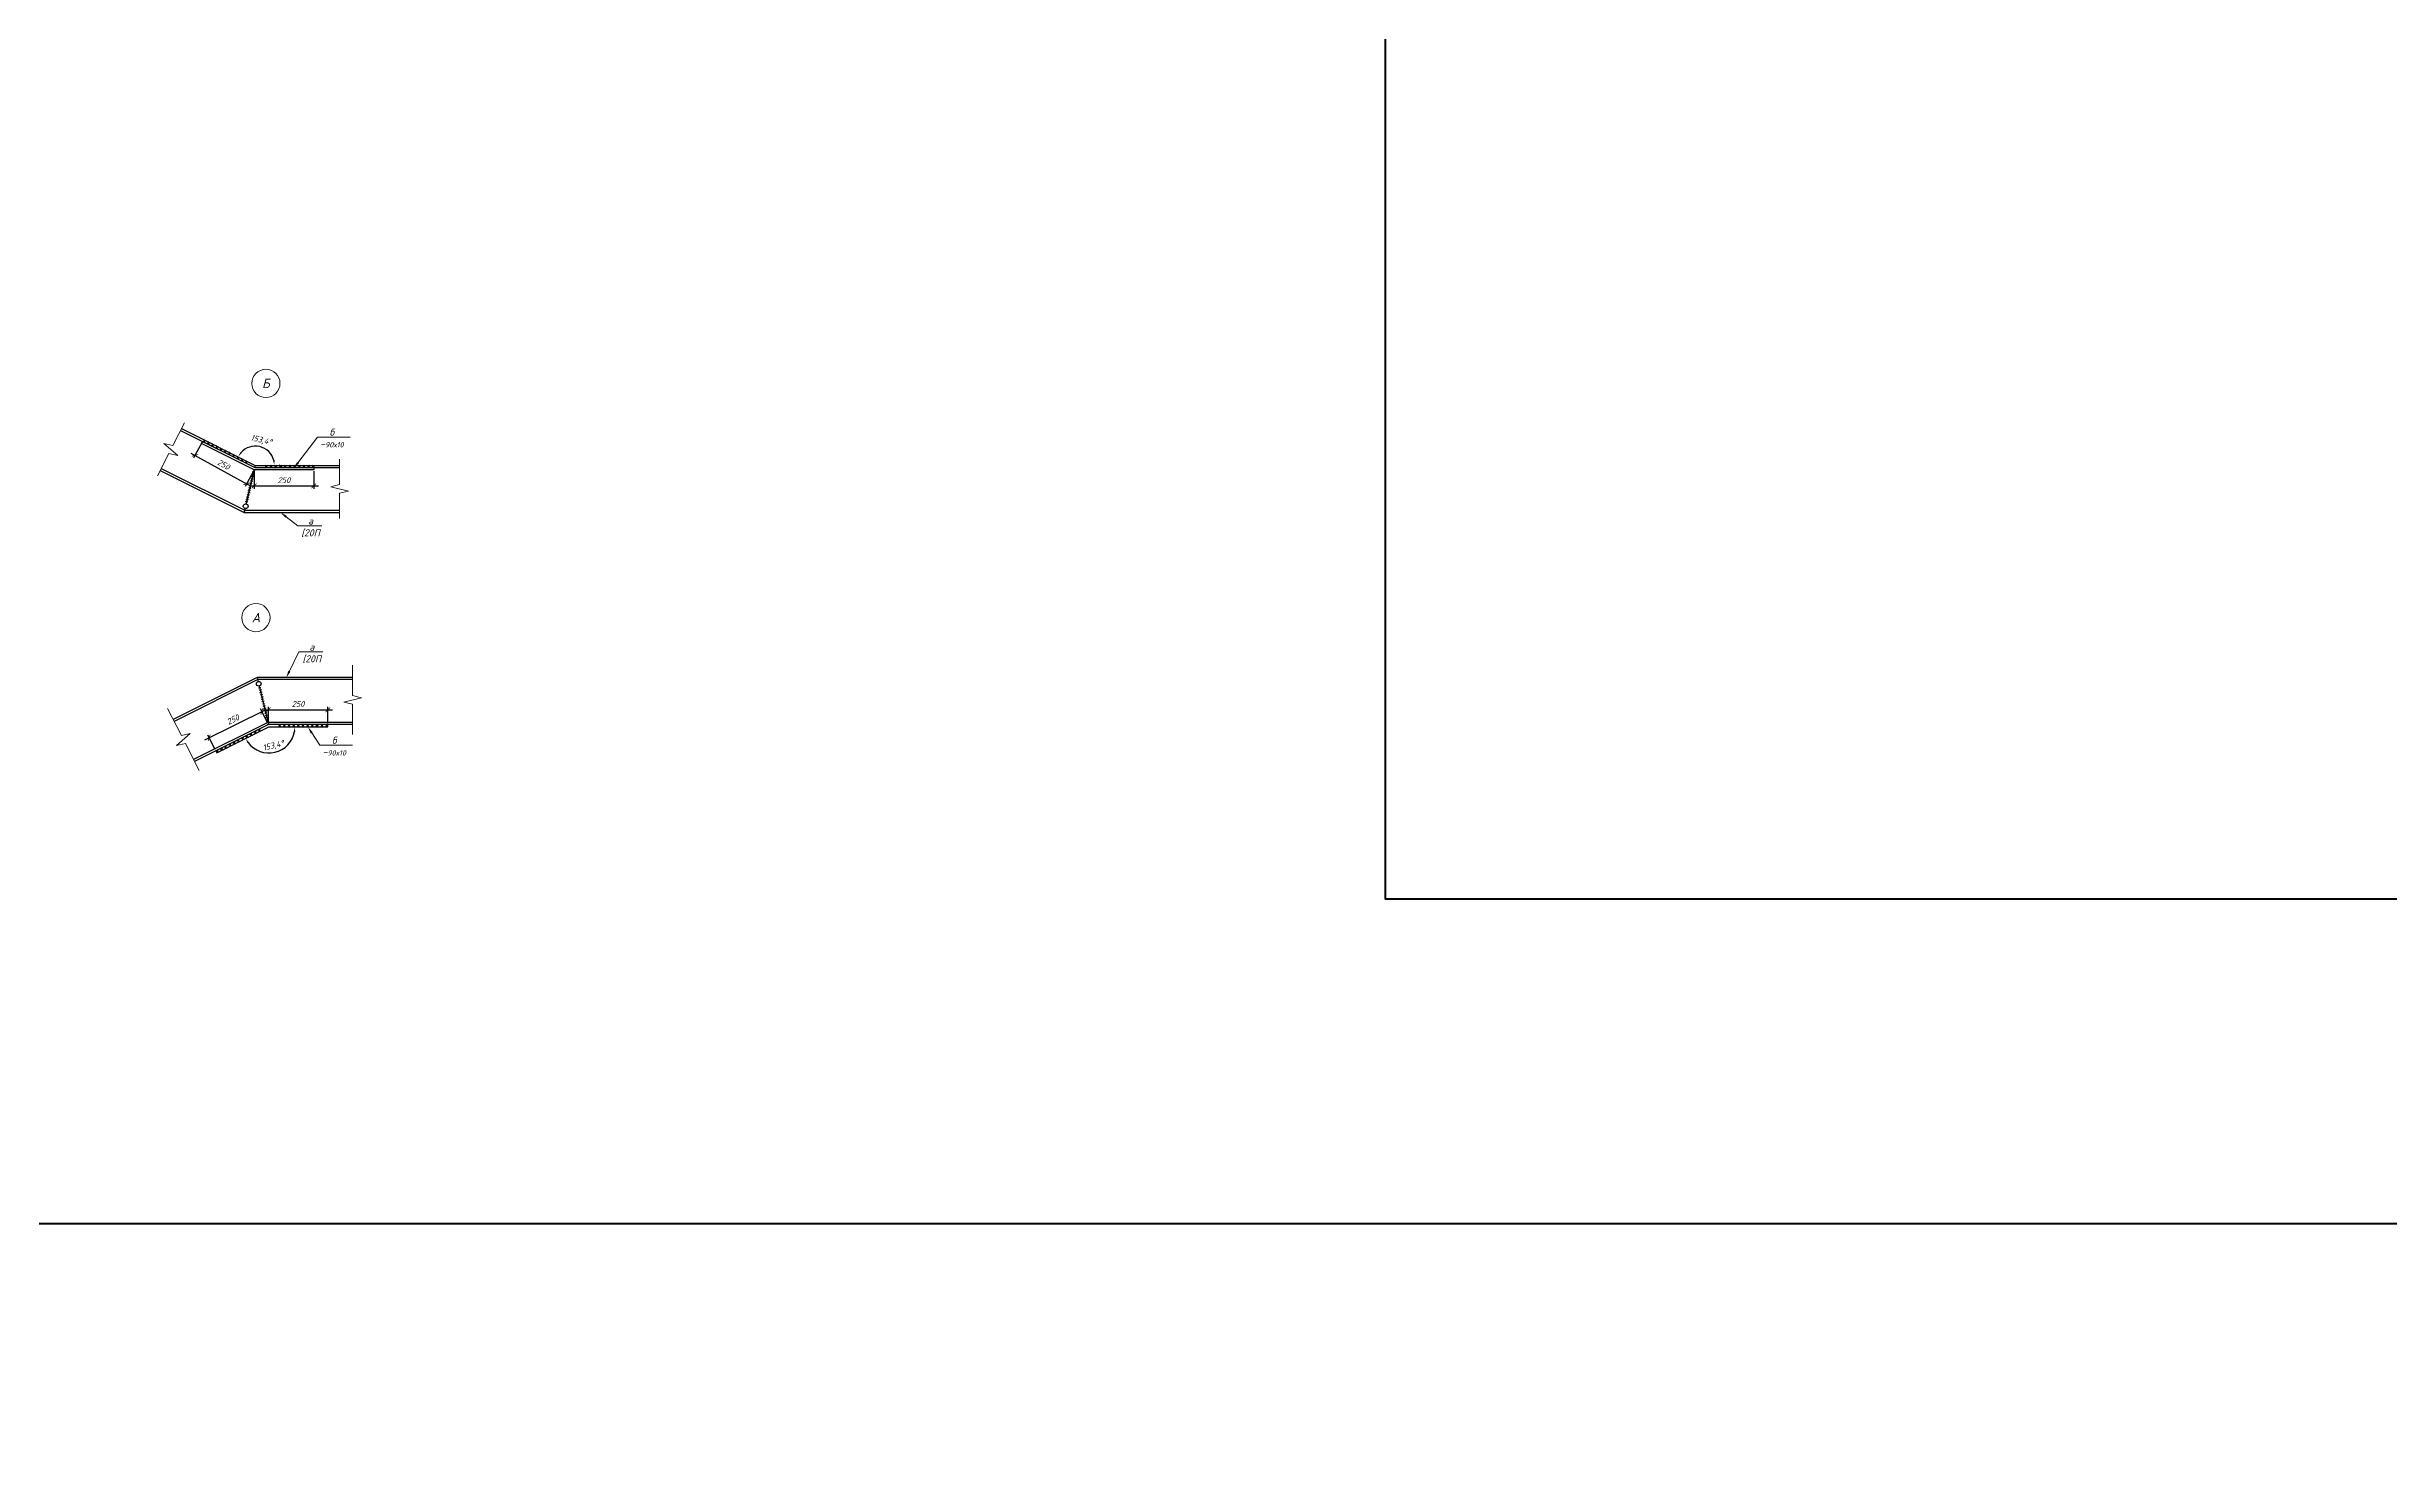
# Model space of a CAD drawing. Header units: millimetres. Extents: x -79646 to 95064, y -231229 to -58107.
# Drawn here: x -43530 to -33578, y -168641 to -162620 of the extents above; entities that cross this region are included whole.
import ezdxf
from ezdxf import colors
from ezdxf.entities.mleader import LeaderData, LeaderLine
from ezdxf.enums import TextEntityAlignment as Align
from ezdxf.math import Vec2, Vec3

# ---------------------------------------------------------------- set-up
doc = ezdxf.new("R2010")
doc.units = ezdxf.units.MM
doc.header["$PDMODE"] = 3
doc.layers.get('0').update_dxf_attribs({"lineweight": 5})
doc.layers.get('Defpoints').update_dxf_attribs({"lineweight": 0})
for name, color, linetype, lineweight in [('#Cварка', 96, 'Continuous', 30), ('#Dimensions', 7, 'Continuous', 9), ('#Выноски', 7, 'Continuous', 15), ('k_ Металл', 1, 'Continuous', 30)]:
    doc.layers.add(name, color=color, linetype=linetype, lineweight=lineweight)
doc.styles.add('ESKDW', font='eskdw.shx', dxfattribs={"oblique": 15})
doc.styles.get("Standard").update_dxf_attribs({"font": 'arial.ttf'})
doc.styles.add('STEP PR', font='isocpeui.ttf')
doc.dimstyles.new('SPDS', dxfattribs={"dimscale": 50, "dimtxt": 2.5, "dimasz": 2, "dimexe": 1.25, "dimexo": 0.625, "dimtad": 1, "dimdec": 0, "dimrnd": 0.001, "dimtxsty": 'ESKDW', "dimblk": 'ARCHTICK', "dimcen": 2.5, "dimdle": 2, "dimclrd": 256, "dimclre": 256, "dimclrt": 7, "dimadec": 0, "dimazin": 2, "dimtfac": 0.75, "dimtdec": 0, "dimtmove": 1, "dimatfit": 3, "dimfxl": 1, "dimtolj": 1, "dimarcsym": 1})

# ---------------------------------------------------------------- blocks, each defined once
blk = doc.blocks.new('*U452')
at = {"color": 0, "linetype": 'ByBlock', "lineweight": -2}
for p, q in [((3.58, 0), (3.9, 1.25)), ((3.9, 1.25), (4.52, -1.25)), ((3.58, 0), (0, 0)), ((4.52, -1.25), (4.83, 0)), ((8.42, 0), (4.83, 0))]:
    blk.add_line(p, q, dxfattribs=at)
blk = doc.blocks.new('*U453')
at = {"color": 0, "linetype": 'ByBlock', "lineweight": -2}
for p, q in [((3.58, 0), (3.9, 1.25)), ((3.9, 1.25), (4.52, -1.25)), ((3.58, 0), (0, 0)), ((4.52, -1.25), (4.83, 0)), ((8.42, 0), (4.83, 0))]:
    blk.add_line(p, q, dxfattribs=at)
blk = doc.blocks.new('*U115')
at = {"color": 0, "linetype": 'ByBlock', "lineweight": -2}
blk.add_circle((0, 0), 6, dxfattribs=at)
blk.add_attdef('Узел', text='', height=4, dxfattribs=at).set_placement((0, 0), align=Align.MIDDLE_CENTER)
blk = doc.blocks.new('*U441')
for p, q in [((-0.5, 0.5), (0.5, -0.5)), ((0.5, 0.5), (-0.5, -0.5)), ((1.5, 0.5), (2.5, -0.5)), ((2.5, 0.5), (1.5, -0.5)), ((3.5, 0.5), (4.5, -0.5)), ((4.5, 0.5), (3.5, -0.5)), ((5.5, 0.5), (6.5, -0.5)), ((6.5, 0.5), (5.5, -0.5)), ((7.5, 0.5), (8.5, -0.5)), ((8.5, 0.5), (7.5, -0.5)), ((9.5, 0.5), (10.5, -0.5)), ((10.5, 0.5), (9.5, -0.5)), ((11.5, 0.5), (12.5, -0.5)), ((12.5, 0.5), (11.5, -0.5)), ((13.5, 0.5), (14.5, -0.5)), ((14.5, 0.5), (13.5, -0.5)), ((15.5, 0.5), (16.5, -0.5)), ((16.5, 0.5), (15.5, -0.5)), ((17.5, 0.5), (18.5, -0.5)), ((18.5, 0.5), (17.5, -0.5)), ((19.5, 0.5), (20.5, -0.5)), ((20.5, 0.5), (19.5, -0.5))]:
    blk.add_line(p, q)
blk = doc.blocks.new('*U451')
for points in [[(0, -0.5), (0, 0.5)], [(1, -0.5), (1, 0.5)], [(2, -0.5), (2, 0.5)], [(3, -0.5), (3, 0.5)], [(4, -0.5), (4, 0.5)], [(5, -0.5), (5, 0.5)], [(6, -0.5), (6, 0.5)], [(7, -0.5), (7, 0.5)], [(8, -0.5), (8, 0.5)], [(9, -0.5), (9, 0.5)], [(10, -0.5), (10, 0.5)], [(11, -0.5), (11, 0.5)], [(12, -0.5), (12, 0.5)], [(13, -0.5), (13, 0.5)], [(14, -0.5), (14, 0.5)]]:
    blk.add_lwpolyline(points)
blk = doc.blocks.new('_ArchTick')
at = {"color": 0, "linetype": 'ByBlock', "const_width": 0.15}
blk.add_lwpolyline([(-0.5, -0.5), (0.5, 0.5)], dxfattribs=at)
blk = doc.blocks.new('*D511')
at = {"layer": '#Dimensions', "lineweight": -2, "transparency": 16777216}
for p, q in [((-42870.4, -164303), (-42906.2, -164367.9)), ((-42917.6, -164347.3), (-42663.4, -164487.4)), ((-42651.2, -164423.8), (-42687, -164488.7))]:
    blk.add_line(p, q, dxfattribs=at)
at = {"layer": 'Defpoints', "color": 0, "lineweight": 0, "transparency": 16777216}
for p in [(-42867.4, -164297.5), (-42681, -164477.8), (-42648.2, -164418.3)]:
    blk.add_point(p, dxfattribs=at)
at = {"layer": '#Dimensions', "lineweight": -2, "transparency": 16777216, "xscale": 20, "yscale": 20, "zscale": 20}
for p, rotation in [((-42900.1, -164356.9), 151.1324212216098), ((-42681, -164477.8), 331.1324212216098)]:
    blk.add_blockref('_ArchTick', p, dxfattribs=dict(at, rotation=rotation))
at = {"layer": '#Dimensions', "transparency": 16777216, "insert": (-42778.7, -164395.9), "char_height": 25, "attachment_point": 5, "rotation": 331.13242, "style": 'STEP PR'}
blk.add_mtext('\\A1;250', dxfattribs=at)
blk = doc.blocks.new('*D512')
at = {"layer": '#Dimensions', "lineweight": -2, "transparency": 16777216}
for p, q in [((-42668.2, -164486.6), (-42375.8, -164486.6)), ((-42648.2, -164424.6), (-42648.2, -164499.1)), ((-42395.8, -164424.6), (-42395.8, -164499.1))]:
    blk.add_line(p, q, dxfattribs=at)
at = {"layer": 'Defpoints', "color": 0, "lineweight": 0, "transparency": 16777216}
for p in [(-42648.2, -164418.3), (-42395.8, -164418.3), (-42395.8, -164486.6)]:
    blk.add_point(p, dxfattribs=at)
at = {"layer": '#Dimensions', "lineweight": -2, "transparency": 16777216, "xscale": 20, "yscale": 20, "zscale": 20, "rotation": 180}
blk.add_blockref('_ArchTick', (-42648.2, -164486.6), dxfattribs=at)
at = {"layer": '#Dimensions', "lineweight": -2, "transparency": 16777216, "xscale": 20, "yscale": 20, "zscale": 20}
blk.add_blockref('_ArchTick', (-42395.8, -164486.6), dxfattribs=at)
at = {"layer": '#Dimensions', "transparency": 16777216, "insert": (-42522, -164462.1), "char_height": 25, "attachment_point": 5, "style": 'STEP PR'}
blk.add_mtext('\\A1;250', dxfattribs=at)
blk = doc.blocks.new('*D510')
at = {"layer": '#Dimensions', "lineweight": -2, "transparency": 16777216}
blk.add_arc((-42643.7, -164398.4), 80.9, 14.20397, 139.23098, dxfattribs=at)
at = {"layer": '#Dimensions', "lineweight": 0, "transparency": 16777216}
for points in [[(-42702.2, -164347.5), (-42707.7, -164343.8), (-42716.1, -164362.3)], [(-42562, -164378.2), (-42568.6, -164379), (-42562.8, -164398.4)]]:
    blk.add_solid(points, dxfattribs=at)
at = {"layer": 'Defpoints', "color": 0, "lineweight": 0, "transparency": 16777216}
for p in [(-42957.2, -164241.7), (-42643.7, -164398.4), (-42643.7, -164398.4), (-42593, -164335.4), (-42285.6, -164398.4)]:
    blk.add_point(p, dxfattribs=at)
at = {"layer": '#Dimensions', "transparency": 16777216, "insert": (-42618.9, -164293.4), "char_height": 25, "attachment_point": 5, "rotation": 346.71747, "style": 'STEP PR'}
blk.add_mtext('\\A1;153,4°', dxfattribs=at)
blk = doc.blocks.new('*U109')
at = {"color": 0, "linetype": 'ByBlock', "lineweight": -2}
for p, q in [((4.3, 0), (4.61, 1.25)), ((4.61, 1.25), (5.23, -1.25)), ((4.3, 0), (0, 0)), ((5.23, -1.25), (5.55, 0)), ((9.84, 0), (5.55, 0))]:
    blk.add_line(p, q, dxfattribs=at)
blk = doc.blocks.new('*D524')
at = {"layer": '#Dimensions', "lineweight": -2, "transparency": 16777216}
for p, q in [((-42857.6, -165566.6), (-42598.1, -165436.9)), ((-42591.1, -165495.6), (-42621.6, -165434.6)), ((-42814.8, -165607.4), (-42845.3, -165546.5))]:
    blk.add_line(p, q, dxfattribs=at)
at = {"layer": 'Defpoints', "color": 0, "lineweight": 0, "transparency": 16777216}
for p in [(-42616, -165445.8), (-42588.3, -165501.2), (-42812, -165613)]:
    blk.add_point(p, dxfattribs=at)
at = {"layer": '#Dimensions', "lineweight": -2, "transparency": 16777216, "xscale": 20, "yscale": 20, "zscale": 20}
for p, rotation in [((-42616, -165445.8), 26.56505117707799), ((-42839.7, -165557.6), 206.565051177078)]:
    blk.add_blockref('_ArchTick', p, dxfattribs=dict(at, rotation=rotation))
at = {"layer": '#Dimensions', "transparency": 16777216, "insert": (-42738.8, -165479.8), "char_height": 25, "attachment_point": 5, "rotation": 26.56505, "style": 'STEP PR'}
blk.add_mtext('\\A1;250', dxfattribs=at)
blk = doc.blocks.new('*D525')
at = {"layer": '#Dimensions', "lineweight": -2, "transparency": 16777216}
for p, q in [((-42608.3, -165438.2), (-42316, -165438.2)), ((-42588.3, -165495), (-42588.3, -165425.7)), ((-42336, -165495), (-42336, -165425.7))]:
    blk.add_line(p, q, dxfattribs=at)
at = {"layer": 'Defpoints', "color": 0, "lineweight": 0, "transparency": 16777216}
for p in [(-42336, -165438.2), (-42588.3, -165501.2), (-42336, -165501.2)]:
    blk.add_point(p, dxfattribs=at)
at = {"layer": '#Dimensions', "lineweight": -2, "transparency": 16777216, "xscale": 20, "yscale": 20, "zscale": 20, "rotation": 180}
blk.add_blockref('_ArchTick', (-42588.3, -165438.2), dxfattribs=at)
at = {"layer": '#Dimensions', "lineweight": -2, "transparency": 16777216, "xscale": 20, "yscale": 20, "zscale": 20}
blk.add_blockref('_ArchTick', (-42336, -165438.2), dxfattribs=at)
at = {"layer": '#Dimensions', "transparency": 16777216, "insert": (-42462.2, -165413.7), "char_height": 25, "attachment_point": 5, "style": 'STEP PR'}
blk.add_mtext('\\A1;250', dxfattribs=at)
blk = doc.blocks.new('*U442')
for points in [[(0, -0.5), (0, 0.5)], [(1, -0.5), (1, 0.5)], [(2, -0.5), (2, 0.5)], [(3, -0.5), (3, 0.5)], [(4, -0.5), (4, 0.5)], [(5, -0.5), (5, 0.5)], [(6, -0.5), (6, 0.5)], [(7, -0.5), (7, 0.5)], [(8, -0.5), (8, 0.5)], [(9, -0.5), (9, 0.5)], [(10, -0.5), (10, 0.5)], [(11, -0.5), (11, 0.5)], [(12, -0.5), (12, 0.5)], [(13, -0.5), (13, 0.5)], [(14, -0.5), (14, 0.5)], [(15, -0.5), (15, 0.5)], [(16, -0.5), (16, 0.5)]]:
    blk.add_lwpolyline(points)
blk = doc.blocks.new('*D526')
at = {"layer": '#Dimensions', "lineweight": -2, "transparency": 16777216}
blk.add_arc((-42586, -165511.2), 110.5, 216.95042, 349.61463, dxfattribs=at)
at = {"layer": '#Dimensions', "lineweight": 0, "transparency": 16777216}
for points in [[(-42677.1, -165579.4), (-42671.4, -165575.9), (-42684.8, -165560.6)], [(-42480.6, -165530.8), (-42474, -165531.4), (-42475.5, -165511.2)]]:
    blk.add_solid(points, dxfattribs=at)
at = {"layer": 'Defpoints', "color": 0, "lineweight": 0, "transparency": 16777216}
for p in [(-42586, -165511.2), (-42586, -165511.2), (-42336, -165511.2), (-42807.5, -165622), (-42609.5, -165619.2)]:
    blk.add_point(p, dxfattribs=at)
at = {"layer": '#Dimensions', "transparency": 16777216, "insert": (-42566.8, -165592.5), "char_height": 25, "attachment_point": 5, "rotation": 13.28253, "style": 'STEP PR'}
blk.add_mtext('\\A1;153,4°', dxfattribs=at)

msp = doc.modelspace()

# ---------------------------------------------------------------- linework, layer by layer
at = {"color": 3, "lineweight": 40}
for points in [[(-37841.72577, -133760.09898), (-14847.61334, -133760.09898), (-14796.6724, -166242.89531), (-37841.72577, -166243.54416)], [(-71413.12307, -167621.84939), (-24824.9764, -167621.84939), (-24824.9764, -196401.13492), (-71413.12307, -196401.13492)]]:
    msp.add_lwpolyline(points, close=True, dxfattribs=at)
at = {"layer": 'k_ Металл'}
for points in [[(-42961.23491, -164250.63926), (-42645.84111, -164408.33616), (-42285.56932, -164408.33616)], [(-42957.20999, -164242.58941), (-42643.71649, -164399.33616), (-42285.56932, -164399.33616)], [(-42643.71649, -164399.33616), (-42645.84111, -164408.33616)], [(-42645.84111, -164408.33616), (-42643.71649, -164399.33616)], [(-43048.01071, -164420.79585), (-42690.93009, -164599.33616), (-42285.56932, -164599.33616)], [(-43043.98578, -164412.74601), (-42688.80548, -164590.33616), (-42285.56932, -164590.33616)], [(-42648.20179, -164418.33616), (-42682.43821, -164563.36399)], [(-42682.43821, -164563.36399), (-42648.20179, -164418.33616)], [(-42687.03327, -164582.82897), (-42690.93009, -164599.33616)], [(-42690.93009, -164599.33616), (-42687.03327, -164582.82897)], [(-42230.18772, -165301.22346), (-42635.54849, -165301.22346), (-42992.62911, -165479.76377)], [(-42230.18772, -165310.22346), (-42633.42388, -165310.22346), (-42988.60418, -165487.81361)], [(-42635.54849, -165301.22346), (-42631.65167, -165317.73064)], [(-42627.05661, -165337.19562), (-42588.33489, -165501.22346)], [(-42230.12538, -165492.22346), (-42590.45951, -165492.22346), (-42905.85331, -165649.92036)], [(-42230.12538, -165501.22346), (-42588.33489, -165501.22346), (-42901.82839, -165657.97021)]]:
    msp.add_lwpolyline(points, dxfattribs=at)
for points in [[(-42648.20179, -164418.33616), (-42871.80858, -164306.53276), (-42867.33645, -164297.58849), (-42645.84111, -164408.33616), (-42395.84111, -164408.33616), (-42395.84111, -164418.33616)], [(-42588.33489, -165501.22346), (-42811.94169, -165613.02686), (-42807.46956, -165621.97113), (-42585.97421, -165511.22346), (-42335.97421, -165511.22346), (-42335.97421, -165501.22346)]]:
    msp.add_lwpolyline(points, close=True, dxfattribs=at)
for centre in [(-42684.73574, -164573.09648), (-42629.35414, -165327.46313)]:
    msp.add_circle(centre, 10, dxfattribs=at)

# ---------------------------------------------------------------- block references
at = {"layer": '#Cварка', "yscale": 10, "zscale": 10}
for name, p, xscale, rotation in [('*U441', (-42860.65517, -164295.28001), -10, 153.415460168782), ('*U441', (-42596.79313, -164403.33616), -10, 180), ('*U451', (-42648.20179, -164418.33616), -10, 76.71747441146135), ('*U442', (-42588.33489, -165501.22346), 10, 103.2825255885386), ('*U441', (-42805.27586, -165615.30444), 10, 26.58453983121799)]:
    msp.add_blockref(name, p, dxfattribs=dict(at, xscale=xscale, rotation=rotation))
at = {"layer": '#Cварка', "xscale": 10, "yscale": 10, "zscale": 10}
msp.add_blockref('*U441', (-42540.97421, -165506.22346), dxfattribs=at)
at = {"layer": '#Dimensions'}
ref = msp.add_blockref('*U115', (-42599.0109, -164050.90476), dxfattribs=dict(at, xscale=10, yscale=10, zscale=10))
ref.add_attrib('Узел', 'Б', dxfattribs={"layer": '0', "color": 0, "linetype": 'ByBlock', "lineweight": -2, "height": 40, "style": 'STEP PR'}).set_placement((-42599.0109, -164050.90476), align=Align.MIDDLE_CENTER)
ref = msp.add_blockref('*U115', (-42641.14718, -165046.71864), dxfattribs=dict(at, xscale=10, yscale=10, zscale=10))
ref.add_attrib('Узел', 'A', dxfattribs={"layer": '0', "color": 0, "linetype": 'ByBlock', "lineweight": -2, "height": 40, "style": 'STEP PR'}).set_placement((-42641.14718, -165046.71864), align=Align.MIDDLE_CENTER)
at = {"yscale": -30, "zscale": -30}
for name, p, xscale, rotation in [('*U453', (-42945.29274, -164219.20049), 30, 243.0000000000078), ('*U452', (-42285.56932, -164373.08616), 30, 270), ('*U109', (-42230.18772, -165543.91548), -30, 270), ('*U109', (-42882.44923, -165696.00395), -30, 296.9999999999922)]:
    msp.add_blockref(name, p, dxfattribs=dict(at, xscale=xscale, rotation=rotation))

# ---------------------------------------------------------------- dimensions: what is measured, and where the dimension line sits
at = {"layer": '#Dimensions'}
for base, line1, line2, picture, middle in [((-42592.97459, -164335.44585), ((-42643.71649, -164398.43211), (-42285.56932, -164398.43211)), ((-42957.20999, -164241.68536), (-42643.71649, -164398.43211)), '*D510', (-42618.93013, -164293.43539)), ((-42609.49316, -165619.1819), ((-42585.97421, -165511.22346), (-42335.97421, -165511.22346)), ((-42807.46956, -165621.97113), (-42585.97421, -165511.22346)), '*D526', (-42566.79201, -165592.48057))]:
    dim = msp.add_angular_dim_2l(base=base, line1=line1, line2=line2, dimstyle='SPDS', override={"dimscale": 10, "dimgap": 1.2, "dimrnd": 5, "dimtxsty": 'STEP PR', "dimsah": 1, "dimclrt": 256, "dimadec": 1}, dxfattribs=at)
    dim.commit()
    dim.dimension.update_dxf_attribs({"geometry": picture, "text_midpoint": middle})
for p1, p2, distance, picture, middle in [((-42867.36413, -164297.5138), (-42648.20179, -164418.33616), -67.85499, '*D511', (-42778.71418, -164395.89259)), ((-42648.20179, -164418.33616), (-42395.84111, -164418.33616), -68.22487, '*D512', (-42522.02145, -164462.06103)), ((-42811.96495, -165613.03849), (-42588.33489, -165501.22346), 61.94207, '*D524', (-42738.80799, -165479.81483))]:
    dim = msp.add_aligned_dim(p1=p1, p2=p2, distance=distance, dimstyle='SPDS', override={"dimscale": 10, "dimgap": 1.2, "dimrnd": 5, "dimtxsty": 'STEP PR', "dimblk1": 'ArchTick', "dimblk2": 'ArchTick', "dimsah": 1, "dimclrt": 256}, dxfattribs=at)
    dim.commit()
    dim.dimension.update_dxf_attribs({"geometry": picture, "text_midpoint": middle})
dim = msp.add_linear_dim(base=(-42335.97421, -165438.2368), p1=(-42588.33489, -165501.22346), p2=(-42335.97421, -165501.22346), dimstyle='SPDS', override={"dimscale": 10, "dimgap": 1.2, "dimrnd": 5, "dimtxsty": 'STEP PR', "dimblk1": 'ArchTick', "dimblk2": 'ArchTick', "dimsah": 1, "dimclrt": 256}, dxfattribs=at)
dim.commit()
dim.dimension.update_dxf_attribs({"geometry": '*D525', "text_midpoint": (-42462.15455, -165413.7368)})

# ---------------------------------------------------------------- leaders
at = {"layer": '#Выноски'}
ml = msp.add_multileader_mtext('Standard', dxfattribs=at)
ml.set_content('\\A1;б\\P{\\A0;-\\H0.75x;90х10}', color=256, style='STEP PR')
ml.set_leader_properties(color=256, linetype='ByLayer', lineweight=-1)
ml.build(insert=Vec2(0, 0))
ml.multileader.update_dxf_attribs({"text_left_attachment_type": 6, "text_right_attachment_type": 6, "dogleg_length": 0, "arrow_head_size": 30, "scale": 0.1})
ctx = ml.context
ctx.base_point, ctx.scale, ctx.char_height, ctx.arrow_head_size, ctx.landing_gap_size, ctx.plane_origin = Vec3(-42379.89068, -164279.02784), 0.1, 30, 30, 12.5, Vec3(-14012.01317, -189337.43225)
ctx.left_attachment, ctx.right_attachment, ctx.text_align_type = 6, 6, 1
notes = []
notes.append((ctx, [(0, (1, 1, 0), (-42379.89068, -164279.02784), (1, 0), 0, [(0, [(-42480.84111, -164412.43211)], 0, [])])]))
ctx.mtext.insert, ctx.mtext.rotation, ctx.mtext.alignment, ctx.mtext.flow_direction = Vec3(-42318.55546, -164243.02784), 6.2831853072, 2, 5
ml = msp.add_multileader_mtext('Standard', dxfattribs=at)
ml.set_content('\\A1;a\\P[20П', color=256, style='STEP PR')
ml.set_leader_properties(color=256, linetype='ByLayer', lineweight=-1)
ml.build(insert=Vec2(0, 0))
ml.multileader.update_dxf_attribs({"text_left_attachment_type": 6, "text_right_attachment_type": 6, "dogleg_length": 0, "arrow_head_size": 30, "scale": 0.1})
ctx = ml.context
ctx.base_point, ctx.scale, ctx.char_height, ctx.arrow_head_size, ctx.landing_gap_size, ctx.plane_origin = Vec3(-42463.8109, -164656.85744), 0.1, 30, 30, 12.5, Vec3(-14334.46795, -189665.58677)
ctx.left_attachment, ctx.right_attachment, ctx.text_align_type = 6, 6, 1
notes.append((ctx, [(0, (1, 1, 0), (-42463.8109, -164656.85744), (1, 0), 0, [(0, [(-42536.61562, -164599.33616)], 0, [])])]))
ctx.mtext.insert, ctx.mtext.rotation, ctx.mtext.alignment, ctx.mtext.flow_direction = Vec3(-42408.8109, -164620.85744), 6.2831853072, 2, 5
ml = msp.add_multileader_mtext('Standard', dxfattribs=at)
ml.set_content('\\A1;a\\P[20П', color=256, style='STEP PR')
ml.set_leader_properties(color=256, linetype='ByLayer', lineweight=-1)
ml.build(insert=Vec2(0, 0))
ml.multileader.update_dxf_attribs({"text_left_attachment_type": 6, "text_right_attachment_type": 6, "dogleg_length": 0, "arrow_head_size": 30, "scale": 0.1})
ctx = ml.context
ctx.base_point, ctx.scale, ctx.char_height, ctx.arrow_head_size, ctx.landing_gap_size, ctx.plane_origin = Vec3(-42458.55098, -165192.55684), 0.1, 30, 30, 12.5, Vec3(-14329.20802, -190201.28618)
ctx.left_attachment, ctx.right_attachment, ctx.text_align_type = 6, 6, 1
notes.append((ctx, [(0, (1, 1, 0), (-42458.55098, -165192.55684), (1, 0), 0, [(0, [(-42512.18299, -165301.22346)], 0, [])])]))
ctx.mtext.insert, ctx.mtext.rotation, ctx.mtext.alignment, ctx.mtext.flow_direction = Vec3(-42403.55098, -165156.55684), 6.2831853072, 2, 5
ml = msp.add_multileader_mtext('Standard', dxfattribs=at)
ml.set_content('\\A1;б\\P{\\A0;-\\H0.75x;90х10}', color=256, style='STEP PR')
ml.set_leader_properties(color=256, linetype='ByLayer', lineweight=-1)
ml.build(insert=Vec2(0, 0))
ml.multileader.update_dxf_attribs({"text_left_attachment_type": 6, "text_right_attachment_type": 6, "dogleg_length": 0, "arrow_head_size": 30, "scale": 0.1})
ctx = ml.context
ctx.base_point, ctx.scale, ctx.char_height, ctx.arrow_head_size, ctx.landing_gap_size, ctx.plane_origin = Vec3(-42369.70156, -165588.82409), 0.1, 30, 30, 12.5, Vec3(-14001.82404, -190647.2285)
ctx.left_attachment, ctx.right_attachment, ctx.text_align_type = 6, 6, 1
notes.append((ctx, [(0, (1, 1, 0), (-42369.70156, -165588.82409), (1, 0), 0, [(0, [(-42420.42463, -165511.22346)], 0, [])])]))
ctx.mtext.insert, ctx.mtext.rotation, ctx.mtext.alignment, ctx.mtext.flow_direction = Vec3(-42308.36633, -165552.82409), 6.2831853072, 2, 5
for ctx, leaders in notes:
    for number, flags, end, landing, length, lines in leaders:
        leader = LeaderData()
        leader.index, (leader.has_last_leader_line, leader.has_dogleg_vector, leader.attachment_direction) = number, flags
        leader.last_leader_point, leader.dogleg_vector, leader.dogleg_length = Vec3(end), Vec3(landing), length
        for number, points, colour, breaks in lines:
            line = LeaderLine()
            line.index, line.vertices, line.color, line.breaks = number, Vec3.list(points), colors.encode_raw_color(colour), breaks
            leader.lines.append(line)
        ctx.leaders.append(leader)

doc.saveas('drawing.dxf')
